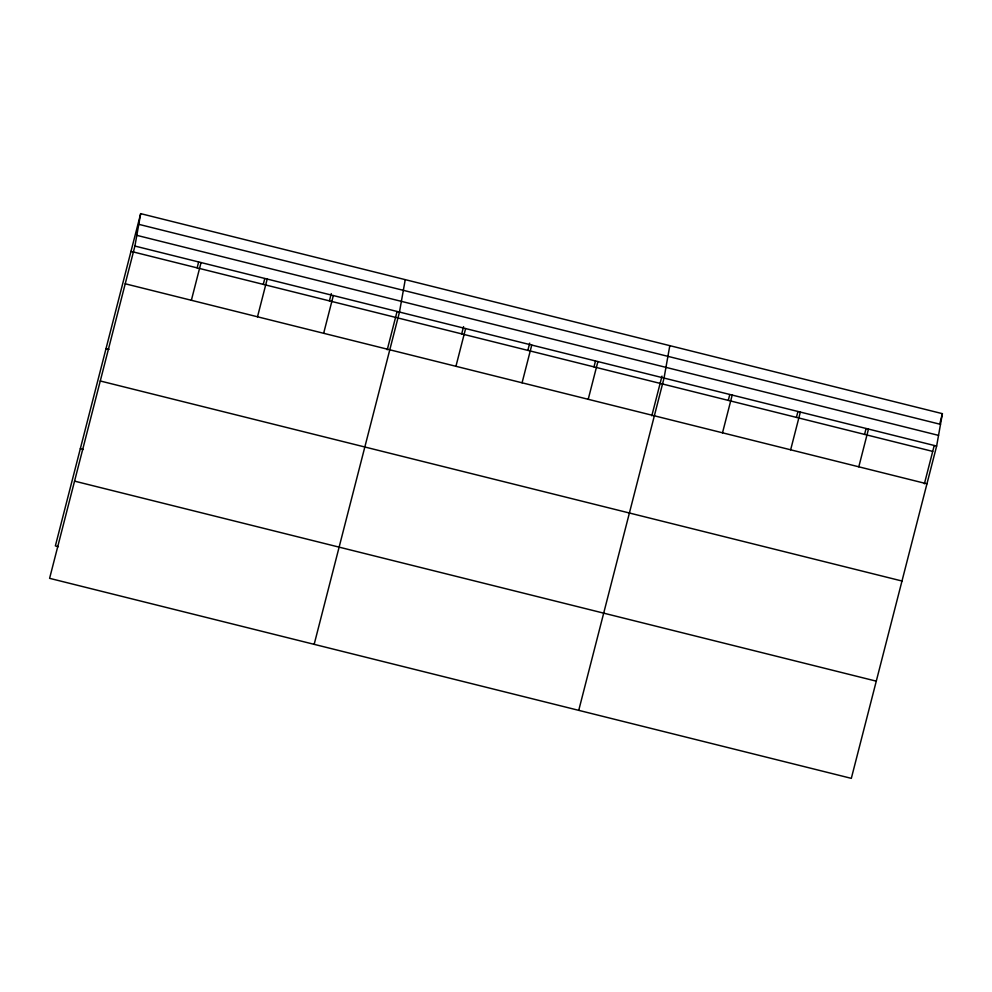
<?xml version="1.0" encoding="UTF-8"?>
<svg xmlns="http://www.w3.org/2000/svg" width="992" height="992" viewBox="0 0 992 992"><rect width="100%" height="100%" fill="white"/><g stroke="black" fill="none" stroke-linecap="round" stroke-linejoin="round"><path stroke-width="1.49" d="M134.912 246.053L140.678 213.64L942.4 413.664L936.634 446.078L851.322 778.36L49.6 578.336L134.912 246.053L936.634 446.078M405.244 279.645L399.478 312.058L314.166 644.341M669.811 345.65L664.045 378.064L578.733 710.359M140.678 213.64L55.366 545.922L58.367 546.679M197.135 267.877L198.623 262.074M191.369 300.291L201.054 262.558M263.277 284.382L264.765 278.566M257.511 316.795L267.195 279.062M329.418 300.874L331.278 293.62M323.652 333.3L333.337 295.554M387.24 349.779L397.048 311.575M461.702 333.882L463.562 326.628M455.936 366.296L465.62 328.563M527.843 350.387L529.703 343.133M522.077 382.8L531.762 345.067M593.985 366.891L595.473 361.088M588.219 399.305L597.903 361.572M651.806 415.784L661.986 376.129M728.277 400.396L729.765 394.58M722.511 432.81L732.195 395.076M796.415 417.396L797.915 411.593M790.649 449.81L800.346 412.077M864.565 434.397L866.053 428.594M858.799 466.81L868.484 429.077M924.395 483.798L934.204 445.594M939.796 423.82L942.4 413.664M138.781 224.328L940.503 424.353M136.822 235.352L938.544 435.376M130.994 251.373L932.716 451.397M125.228 283.786L926.95 483.811M106.032 348.576L109.046 349.32M100.266 380.99L901.988 581.014M80.327 448.719L83.328 449.475M74.561 481.132L876.271 681.157"/></g></svg>
